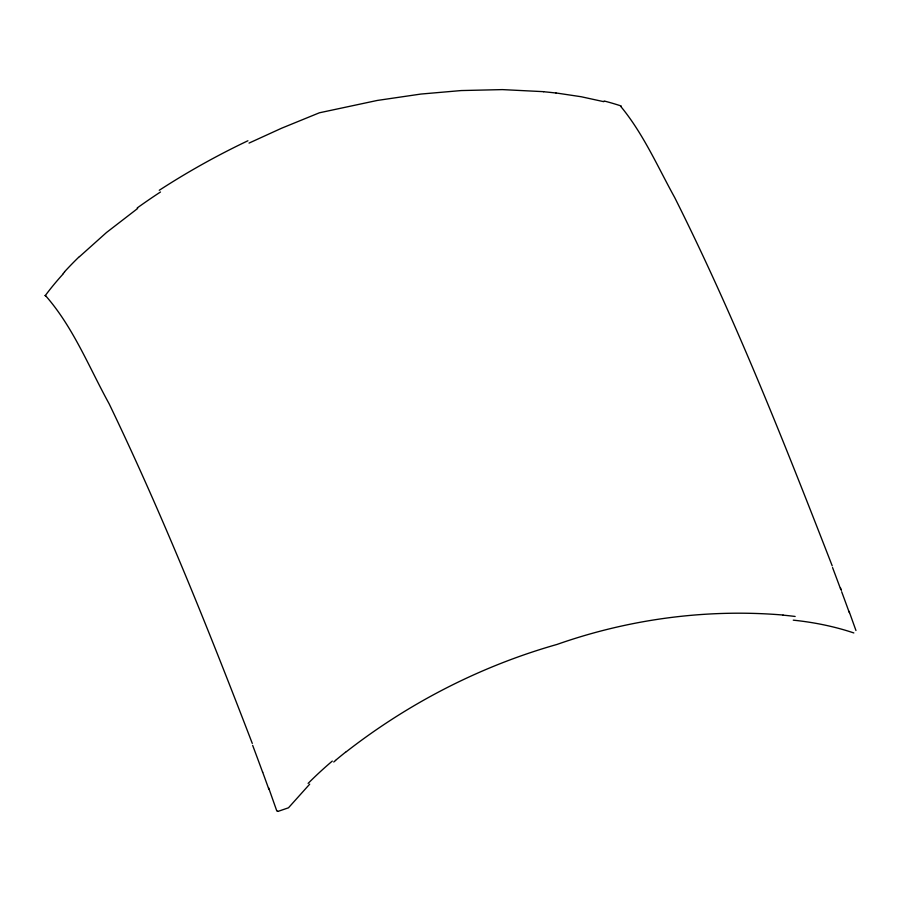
<?xml version="1.0" encoding="UTF-8"?>
<svg xmlns="http://www.w3.org/2000/svg" width="901" height="901" viewBox="0 0 901 901"><rect width="100%" height="100%" fill="white"/><g stroke="black" fill="none" stroke-linecap="round" stroke-linejoin="round"><path stroke-width="1.35" d="M63.205 273.521L64.59 271.989M309.696 784.152L288.478 807.803L277.902 811.429M79.525 256.661L106.476 232.526L137.65 208.48M333.753 762.009L335.566 760.478M345.579 752.301C408.266 703.309 480.436 666.121 557.032 644.429C629.18 619.021 706.835 608.637 783.093 615.045M249.036 143.09L281.562 128.235L319.393 112.794L377.271 100.45L420.947 94.053L461.177 90.562L502.398 89.604L543.573 91.665M556.007 92.961L581.111 96.722L603.783 101.678M277.823 811.384L277.26 811.091M46.154 296.35C73.488 327.739 89.199 367.619 109.122 403.772C162.428 514.505 208.221 628.752 252.291 743.426M620.947 106.667C643.415 133.934 657.764 166.899 674.736 197.612C734.597 317.017 783.814 441.456 832.209 565.851M840.475 587.869L841.41 590.414M849.102 611.385L855.95 630.497M268.577 787.677L276.753 810.821M832.558 567.574A543.348 42.82 72.7 0 1 840.779 589.536M841.658 591.732A409.786 32.909 72.7 0 1 849.305 612.612M793.263 620.158A287.408 192.206 -18.9 0 1 853.833 632.941M252.663 745.375A489.694 39.633 72.8 0 1 262.664 772.326M262.608 772.022A371.978 30.566 72.9 0 1 268.791 789.107M604.109 100.98A289.221 242.301 -25 0 1 621.296 106.025M543.551 91.733A443.495 368.903 -23.8 0 1 555.985 93.028M783.048 615.146A367.428 253.62 -21.1 0 1 795.144 616.464M45.016 295.483A340.938 29.023 73.3 0 1 46.109 296.226M45.219 295.663A262.675 217.456 -25.2 0 1 63.419 273.656M159.252 190.291A653.157 551.829 -24.6 0 1 247.921 140.77M137.211 207.951A556.266 465.761 -24.7 0 1 160.491 191.992M64.444 271.888A337.593 280.031 -25.1 0 1 79.389 256.548M335.476 760.421A371.347 254.285 -22.7 0 1 345.488 752.234M308.119 783.397A322.051 219.371 -22.8 0 1 332.3 761.075"/></g></svg>
